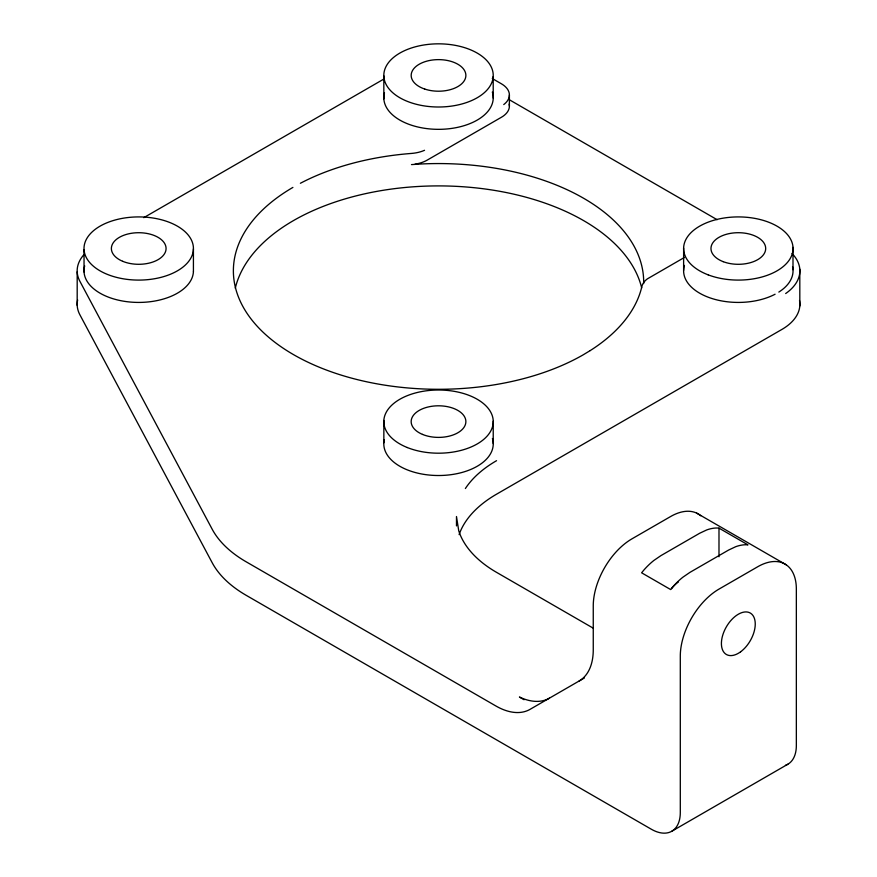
<?xml version="1.0" encoding="UTF-8"?>
<svg xmlns="http://www.w3.org/2000/svg" width="877" height="877" viewBox="0 0 877 877"><rect width="100%" height="100%" fill="white"/><g stroke="black" fill="none" stroke-linecap="round" stroke-linejoin="round"><path stroke-width="1.32" d="M718.987 556.763L718.987 528.129L716.882 527.998A54.703 31.583 -60 0 0 706.752 529.927L699.638 533.271L660.962 555.601L653.847 560.469A54.703 31.583 -60 0 0 643.718 570.236L641.613 572.802L670.631 589.552L672.725 586.987A54.703 31.583 -60 0 1 682.865 577.219L689.969 572.352L728.655 550.022L735.759 546.678A54.703 31.583 -60 0 1 745.899 544.749L747.993 544.88L718.987 528.129M590.199 350.592L583.03 354.922A205.152 118.45 0 0 1 293.455 354.593A205.152 118.45 0 0 1 292.896 187.415M143.784 217.66L384.334 78.777M584.422 677.954L530.048 709.35A68.384 39.487 60 0 1 495.856 705.963L246.185 561.817A136.768 78.963 0 0 1 212.19 529.226L79.895 281.298A61.543 35.529 0 0 1 84.247 254.297M671.804 831.232L787.853 764.229M684.488 257.41L647.303 278.908A27.351 15.797 0 0 0 641.887 286.45A205.152 118.45 0 0 1 590.199 350.592M411.488 164.591L421.607 163.966A205.152 118.45 0 0 1 643.663 283.567M492.282 78.535L501.381 83.786A27.351 15.797 0 0 1 503.738 104.571M509.669 99.934L717.134 219.71M696.689 513.133L786.252 564.843M593.082 628.085L496.546 572.352A136.768 78.963 0 0 1 458.726 530.749L456.489 516.52L456.489 525.904M524.084 699.725L519.414 697.018A68.384 39.487 60 0 0 549.397 698.18M493.192 76.562A54.703 31.583 0 0 1 409.471 102.181A54.703 31.583 0 0 1 412.903 47.511A54.703 31.583 0 0 1 493.192 76.562L493.225 98.136M383.819 75.795L383.852 98.893M799.813 269.195L799.813 305.985M792.994 247.358L792.994 269.699M683.621 248.125L683.621 270.456M509.394 94.957L509.394 106.128M493.225 421.212L493.225 443.554M383.852 420.456L383.852 442.786M193.422 248.893A54.703 31.583 0 0 1 110.787 275.663A54.703 31.583 0 0 1 111.938 220.96A54.703 31.583 0 0 1 193.422 248.893L193.422 271.223M84.039 249.649L84.039 271.991M77.187 271.826L77.187 305.328M300.383 183.271A205.152 118.45 0 0 1 411.488 153.431A27.351 15.797 0 0 0 424.545 150.296M792.556 266.652A54.703 31.583 0 0 1 778.831 292.074M775.093 294.223A54.703 31.583 0 0 1 711.927 298.509A54.703 31.583 0 0 1 684.433 265.402M492.414 438.489A54.703 31.583 0 0 1 439.618 475.509A54.703 31.583 0 0 1 384.29 439.75M465.38 488.522A136.768 78.963 0 0 1 496.546 460.688M193.422 271.223A54.703 31.583 0 0 1 134.093 302.313A54.703 31.583 0 0 1 84.685 265.895M492.337 92.052A54.703 31.583 0 0 1 439.18 129.336A54.703 31.583 0 0 1 384.488 92.809M792.095 253.552A61.543 35.529 0 0 1 785.671 293.543M509.164 104.067A27.351 15.797 0 0 1 501.381 117.288L427.22 160.107A27.351 15.797 0 0 1 414.985 164.185M235.288 288.171A205.152 118.45 0 0 1 438.259 185.902A205.152 118.45 0 0 1 641.679 287.875M77.636 299.989A61.543 35.529 0 0 0 79.895 314.799L212.19 562.727A136.768 78.963 0 0 0 246.185 595.319L651.282 829.203A41.033 23.69 60 0 0 680.3 812.453L680.3 656.106A54.703 31.583 -60 0 1 718.987 589.103L757.673 566.772A54.703 31.583 -60 0 1 796.349 589.103L796.349 745.45A41.033 23.69 60 0 1 785.43 765.336M799.517 300.515A61.543 35.529 0 0 1 781.846 329.467L496.546 494.19A136.768 78.963 0 0 0 459.12 534.619M579.094 681.034A68.384 39.487 60 0 0 593.258 649.725L593.258 605.854A54.703 31.583 -60 0 1 631.944 538.851L670.631 516.52A54.703 31.583 -60 0 1 700.767 515.786M671.486 588.675A23.931 13.824 -60 0 1 678.447 581.911M407.257 447.522A54.703 31.583 0 0 0 493.038 424.271A54.703 31.583 0 0 0 415.27 393.006A54.703 31.583 0 0 0 407.257 447.522M708.167 274.852A54.703 31.583 0 0 0 792.94 250.416A54.703 31.583 0 0 0 713.878 220.248A54.703 31.583 0 0 0 708.167 274.852M122.692 261.302A27.351 15.797 0 0 0 165.928 250.12A27.351 15.797 0 0 0 127.538 234.093A27.351 15.797 0 0 0 122.692 261.302M422.495 434.4A27.351 15.797 0 0 0 465.731 423.207A27.351 15.797 0 0 0 427.34 407.18A27.351 15.797 0 0 0 422.495 434.4M740.583 651.83A23.931 13.824 -60 0 0 751.721 614.097A23.931 13.824 -60 0 0 722.67 635.386A23.931 13.824 -60 0 0 740.583 651.83M723.196 261.664A27.351 15.797 0 0 0 765.632 249.496A27.351 15.797 0 0 0 726.156 234.356A27.351 15.797 0 0 0 723.196 261.664M424.709 89.048A27.351 15.797 0 0 0 465.873 75.499A27.351 15.797 0 0 0 424.972 61.697A27.351 15.797 0 0 0 424.709 89.048"/></g></svg>
